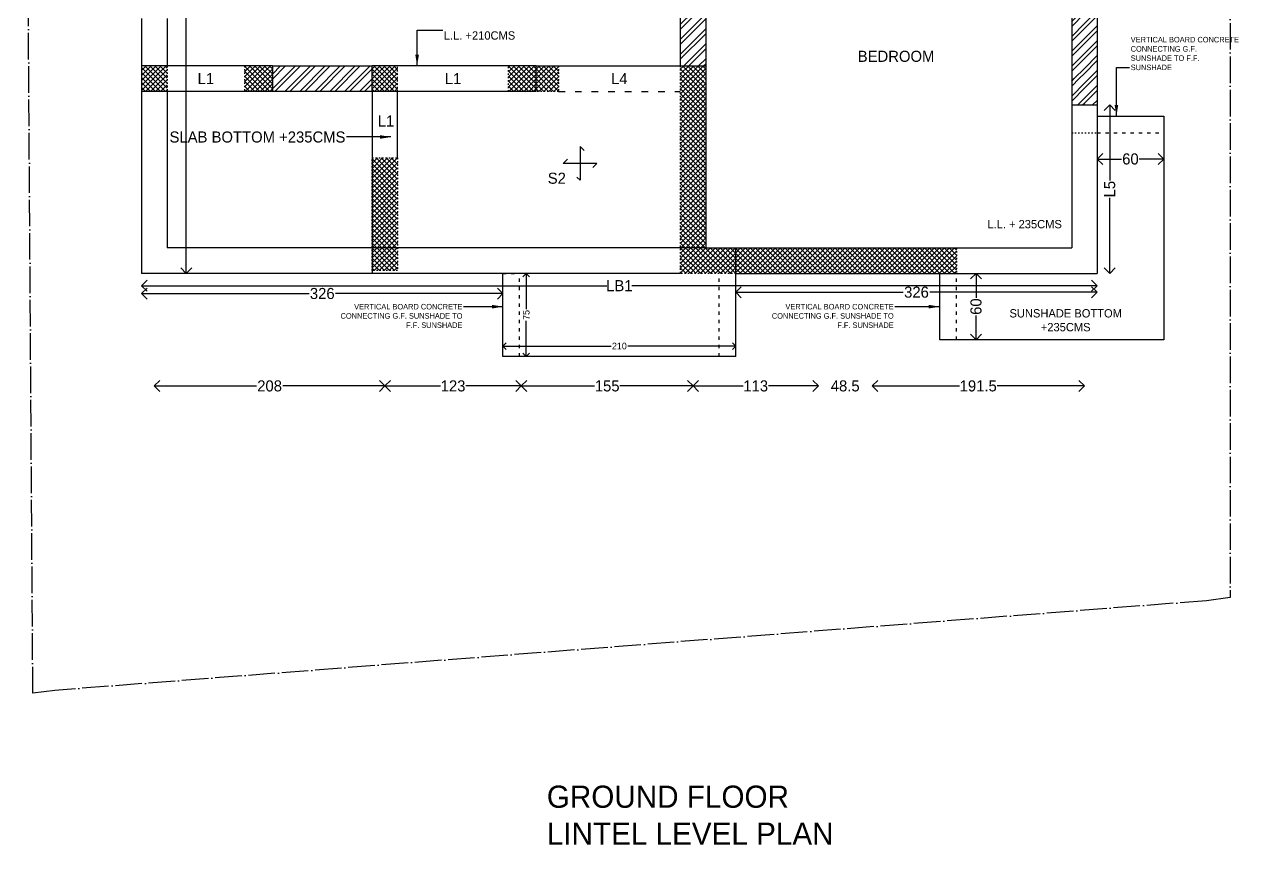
# Model space of a CAD drawing. Header units: metres. Extents: x -16 to 65907, y -5261 to 15511.
# Drawn here: x 19477 to 20572, y 1399 to 2139 of the extents above; entities that cross this region are included whole.
import ezdxf

# ---------------------------------------------------------------- set-up
doc = ezdxf.new("R2010")
doc.units = ezdxf.units.M
doc.header["$PDMODE"] = 67
doc.header["$PDSIZE"] = -5
doc.linetypes.add('ACAD_ISO03W100', pattern=[30, 12, -18])
doc.linetypes.add('ACAD_ISO04W100', pattern=[30, 24, -3, 0, -3])
doc.layers.get('0').update_dxf_attribs({"color": 6})
for name, color, linetype in [('BC-BOUNDARY', 3, 'ACAD_ISO04W100'), ('BC-DIMENSION', 8, 'Continuous'), ('BC-HATCH', 8, 'Continuous'), ('BC-LINTELS', 134, 'Continuous'), ('BC-SUNSHADE', 64, 'Continuous'), ('BC-TEXT', 7, 'Continuous'), ('BC-WALLS', 1, 'Continuous'), ('BC-WHITECOLOR', 7, 'Continuous')]:
    doc.layers.add(name, color=color, linetype=linetype)
doc.styles.add('BC-1IN10-3', font='FreeSans.ttf', dxfattribs={"height": 6})
doc.styles.add('BC-1IN50-1', font='FreeSans.ttf', dxfattribs={"height": 10})
doc.styles.get("Standard").update_dxf_attribs({"font": 'FreeSans.ttf'})
doc.dimstyles.new('BC-1IN10-3', dxfattribs={"dimtxt": 6, "dimasz": 6, "dimexe": 0.18, "dimexo": 0.0625, "dimgap": 1, "dimtad": 0, "dimtoh": 1, "dimzin": 12, "dimdsep": 46, "dimtxsty": 'BC-1IN10-3', "dimblk": 'OPEN90', "dimcen": 0.09, "dimse1": 1, "dimse2": 1, "dimclrd": 256, "dimclre": 256, "dimclrt": 7, "dimadec": 0, "dimazin": 0, "dimtfac": 1, "dimtdec": 1, "dimtofl": 0, "dimtmove": 1, "dimatfit": 3, "dimldrblk": 'OPEN90', "dimfxl": 1, "dimtolj": 1, "dimtzin": 0, "dimlwd": -3, "dimarcsym": 0})
doc.dimstyles.new('BC-1IN50-1', dxfattribs={"dimtxt": 10, "dimasz": 10, "dimexe": 0.18, "dimexo": 0.0625, "dimgap": 1, "dimtad": 0, "dimdec": 1, "dimzin": 12, "dimdsep": 46, "dimtxsty": 'BC-1IN50-1', "dimblk": 'OPEN90', "dimcen": 0.09, "dimse1": 1, "dimse2": 1, "dimclrd": 8, "dimclre": 256, "dimclrt": 7, "dimadec": 0, "dimazin": 0, "dimtfac": 1, "dimtdec": 0, "dimtofl": 0, "dimtmove": 1, "dimatfit": 3, "dimfxl": 1, "dimtolj": 1, "dimtzin": 0, "dimlwd": -3, "dimarcsym": 0})

# ---------------------------------------------------------------- blocks, each defined once
blk = doc.blocks.new('_OPEN90')
at = {"color": 0, "linetype": 'ByBlock'}
for p, q in [((0, 0), (-1, 0)), ((-0.5, 0.5), (0, 0)), ((0, 0), (-0.5, -0.5))]:
    blk.add_line(p, q, dxfattribs=at)
blk = doc.blocks.new('*D1467')
at = {"layer": 'BC-HATCH', "color": 8, "linetype": 'Continuous', "lineweight": -3}
for p, q in [((20454.4, 2017.9), (20466.4, 2017.9)), ((20494.4, 2017.9), (20482.4, 2017.9))]:
    blk.add_line(p, q, dxfattribs=at)
at = {"layer": 'Defpoints', "color": 0}
for p in [(20444.4, 2041.7), (20504.4, 2041.7), (20504.4, 2017.9)]:
    blk.add_point(p, dxfattribs=at)
at = {"layer": 'BC-HATCH', "color": 8, "lineweight": -3, "xscale": 10, "yscale": 10, "zscale": 10, "rotation": 180}
blk.add_blockref('_OPEN90', (20444.4, 2017.9), dxfattribs=at)
at = {"layer": 'BC-HATCH', "color": 8, "lineweight": -3, "xscale": 10, "yscale": 10, "zscale": 10}
blk.add_blockref('_OPEN90', (20504.4, 2017.9), dxfattribs=at)
at = {"layer": 'BC-HATCH', "color": 7, "insert": (20474.4, 2017.9), "char_height": 10, "attachment_point": 5, "style": 'BC-1IN50-1'}
blk.add_mtext('\\A1;60', dxfattribs=at)
blk = doc.blocks.new('*D1468')
at = {"layer": 'BC-HATCH', "color": 8, "linetype": 'Continuous', "lineweight": -3}
for p, q in [((20335.1, 1904.7), (20335.1, 1892.7)), ((20335.1, 1864.7), (20335.1, 1876.7))]:
    blk.add_line(p, q, dxfattribs=at)
at = {"layer": 'Defpoints', "color": 0}
for p in [(20317.4, 1914.7), (20335.1, 1914.7), (20317.4, 1854.7)]:
    blk.add_point(p, dxfattribs=at)
at = {"layer": 'BC-HATCH', "color": 8, "lineweight": -3, "xscale": 10, "yscale": 10, "zscale": 10}
for p, rotation in [((20335.1, 1914.7), 90), ((20335.1, 1854.7), 270)]:
    blk.add_blockref('_OPEN90', p, dxfattribs=dict(at, rotation=rotation))
at = {"layer": 'BC-HATCH', "color": 7, "insert": (20335.1, 1884.7), "char_height": 10, "attachment_point": 5, "rotation": 90, "style": 'BC-1IN50-1'}
blk.add_mtext('\\A1;60', dxfattribs=at)
blk = doc.blocks.new('*D1503')
at = {"layer": 'BC-DIMENSION', "color": 8, "linetype": 'Continuous', "lineweight": -3}
for p, q in [((20251.4, 1813.1), (20320.2, 1813.1)), ((20422.9, 1813.1), (20354.1, 1813.1))]:
    blk.add_line(p, q, dxfattribs=at)
at = {"layer": 'Defpoints', "color": 0}
for p in [(20432.9, 1813.1), (20241.4, 1791.4), (20432.9, 1791.4)]:
    blk.add_point(p, dxfattribs=at)
at = {"layer": 'BC-DIMENSION', "color": 8, "lineweight": -3, "xscale": 10, "yscale": 10, "zscale": 10, "rotation": 180}
blk.add_blockref('_OPEN90', (20241.4, 1813.1), dxfattribs=at)
at = {"layer": 'BC-DIMENSION', "color": 8, "lineweight": -3, "xscale": 10, "yscale": 10, "zscale": 10}
blk.add_blockref('_OPEN90', (20432.9, 1813.1), dxfattribs=at)
at = {"layer": 'BC-DIMENSION', "color": 7, "insert": (20337.1, 1813.1), "char_height": 10, "attachment_point": 5, "style": 'BC-1IN50-1'}
blk.add_mtext('\\A1;191.5', dxfattribs=at)
blk = doc.blocks.new('*D1504')
at = {"layer": 'BC-DIMENSION', "color": 8, "linetype": 'Continuous', "lineweight": -3}
for p, q in [((20182.9, 1813.1), (20172.9, 1813.1)), ((20251.4, 1813.1), (20261.4, 1813.1))]:
    blk.add_line(p, q, dxfattribs=at)
at = {"layer": 'Defpoints', "color": 0}
for p in [(20241.4, 1813.1), (20192.9, 1791.4), (20241.4, 1791.4)]:
    blk.add_point(p, dxfattribs=at)
at = {"layer": 'BC-DIMENSION', "color": 8, "lineweight": -3, "xscale": 10, "yscale": 10, "zscale": 10}
blk.add_blockref('_OPEN90', (20192.9, 1813.1), dxfattribs=at)
at = {"layer": 'BC-DIMENSION', "color": 8, "lineweight": -3, "xscale": 10, "yscale": 10, "zscale": 10, "rotation": 180}
blk.add_blockref('_OPEN90', (20241.4, 1813.1), dxfattribs=at)
at = {"layer": 'BC-DIMENSION', "color": 7, "insert": (20217.1, 1813.1), "char_height": 10, "attachment_point": 5, "style": 'BC-1IN50-1'}
blk.add_mtext('\\A1;48.5', dxfattribs=at)
blk = doc.blocks.new('*D1505')
at = {"layer": 'BC-DIMENSION', "color": 8, "linetype": 'Continuous', "lineweight": -3}
for p, q in [((20089.9, 1813.1), (20125, 1813.1)), ((20182.9, 1813.1), (20147.8, 1813.1))]:
    blk.add_line(p, q, dxfattribs=at)
at = {"layer": 'Defpoints', "color": 0}
for p in [(20192.9, 1813.1), (20079.9, 1791.4), (20192.9, 1791.4)]:
    blk.add_point(p, dxfattribs=at)
at = {"layer": 'BC-DIMENSION', "color": 8, "lineweight": -3, "xscale": 10, "yscale": 10, "zscale": 10, "rotation": 180}
blk.add_blockref('_OPEN90', (20079.9, 1813.1), dxfattribs=at)
at = {"layer": 'BC-DIMENSION', "color": 8, "lineweight": -3, "xscale": 10, "yscale": 10, "zscale": 10}
blk.add_blockref('_OPEN90', (20192.9, 1813.1), dxfattribs=at)
at = {"layer": 'BC-DIMENSION', "color": 7, "insert": (20136.4, 1813.1), "char_height": 10, "attachment_point": 5, "style": 'BC-1IN50-1'}
blk.add_mtext('\\A1;113', dxfattribs=at)
blk = doc.blocks.new('*D1506')
at = {"layer": 'BC-DIMENSION', "color": 8, "linetype": 'Continuous', "lineweight": -3}
for p, q in [((19934.9, 1813.1), (19990.9, 1813.1)), ((20069.9, 1813.1), (20013.8, 1813.1))]:
    blk.add_line(p, q, dxfattribs=at)
at = {"layer": 'Defpoints', "color": 0}
for p in [(20079.9, 1813.1), (19924.9, 1791.4), (20079.9, 1791.4)]:
    blk.add_point(p, dxfattribs=at)
at = {"layer": 'BC-DIMENSION', "color": 8, "lineweight": -3, "xscale": 10, "yscale": 10, "zscale": 10, "rotation": 180}
blk.add_blockref('_OPEN90', (19924.9, 1813.1), dxfattribs=at)
at = {"layer": 'BC-DIMENSION', "color": 8, "lineweight": -3, "xscale": 10, "yscale": 10, "zscale": 10}
blk.add_blockref('_OPEN90', (20079.9, 1813.1), dxfattribs=at)
at = {"layer": 'BC-DIMENSION', "color": 7, "insert": (20002.4, 1813.1), "char_height": 10, "attachment_point": 5, "style": 'BC-1IN50-1'}
blk.add_mtext('\\A1;155', dxfattribs=at)
blk = doc.blocks.new('*D1507')
at = {"layer": 'BC-DIMENSION', "color": 8, "linetype": 'Continuous', "lineweight": -3}
for p, q in [((19811.9, 1813.1), (19852, 1813.1)), ((19914.9, 1813.1), (19874.8, 1813.1))]:
    blk.add_line(p, q, dxfattribs=at)
at = {"layer": 'Defpoints', "color": 0}
for p in [(19924.9, 1813.1), (19801.9, 1791.4), (19924.9, 1791.4)]:
    blk.add_point(p, dxfattribs=at)
at = {"layer": 'BC-DIMENSION', "color": 8, "lineweight": -3, "xscale": 10, "yscale": 10, "zscale": 10, "rotation": 180}
blk.add_blockref('_OPEN90', (19801.9, 1813.1), dxfattribs=at)
at = {"layer": 'BC-DIMENSION', "color": 8, "lineweight": -3, "xscale": 10, "yscale": 10, "zscale": 10}
blk.add_blockref('_OPEN90', (19924.9, 1813.1), dxfattribs=at)
at = {"layer": 'BC-DIMENSION', "color": 7, "insert": (19863.4, 1813.1), "char_height": 10, "attachment_point": 5, "style": 'BC-1IN50-1'}
blk.add_mtext('\\A1;123', dxfattribs=at)
blk = doc.blocks.new('*D1508')
at = {"layer": 'BC-DIMENSION', "color": 8, "linetype": 'Continuous', "lineweight": -3}
for p, q in [((19603.9, 1813.1), (19686, 1813.1)), ((19791.9, 1813.1), (19709.8, 1813.1))]:
    blk.add_line(p, q, dxfattribs=at)
at = {"layer": 'Defpoints', "color": 0}
for p in [(19801.9, 1813.1), (19593.9, 1791.4), (19801.9, 1791.4)]:
    blk.add_point(p, dxfattribs=at)
at = {"layer": 'BC-DIMENSION', "color": 8, "lineweight": -3, "xscale": 10, "yscale": 10, "zscale": 10, "rotation": 180}
blk.add_blockref('_OPEN90', (19593.9, 1813.1), dxfattribs=at)
at = {"layer": 'BC-DIMENSION', "color": 8, "lineweight": -3, "xscale": 10, "yscale": 10, "zscale": 10}
blk.add_blockref('_OPEN90', (19801.9, 1813.1), dxfattribs=at)
at = {"layer": 'BC-DIMENSION', "color": 7, "insert": (19697.9, 1813.1), "char_height": 10, "attachment_point": 5, "style": 'BC-1IN50-1'}
blk.add_mtext('\\A1;208', dxfattribs=at)
blk = doc.blocks.new('*D1522')
at = {"layer": 'BC-DIMENSION', "color": 8, "linetype": 'Continuous', "lineweight": -3}
for p, q in [((19622.7, 2407.7), (19622.7, 2178.6)), ((19622.7, 1924.7), (19622.7, 2153.7))]:
    blk.add_line(p, q, dxfattribs=at)
at = {"layer": 'Defpoints', "color": 0}
for p in [(19582.4, 2417.7), (19622.7, 2417.7), (19582.4, 1914.7)]:
    blk.add_point(p, dxfattribs=at)
at = {"layer": 'BC-DIMENSION', "color": 8, "lineweight": -3, "xscale": 10, "yscale": 10, "zscale": 10}
for p, rotation in [((19622.7, 2417.7), 90), ((19622.7, 1914.7), 270)]:
    blk.add_blockref('_OPEN90', p, dxfattribs=dict(at, rotation=rotation))
at = {"layer": 'BC-DIMENSION', "color": 7, "insert": (19622.7, 2166.2), "char_height": 10, "attachment_point": 5, "rotation": 90, "style": 'BC-1IN50-1'}
blk.add_mtext('\\A1;{LB4}', dxfattribs=at)
blk = doc.blocks.new('*D1523')
at = {"layer": 'BC-DIMENSION', "color": 8, "linetype": 'Continuous', "lineweight": -3}
for p, q in [((19592.4, 1903.6), (20002.1, 1903.6)), ((20434.4, 1903.6), (20024.6, 1903.6))]:
    blk.add_line(p, q, dxfattribs=at)
at = {"layer": 'Defpoints', "color": 0}
for p in [(19582.4, 1914.7), (20444.4, 1914.7), (20444.4, 1903.6)]:
    blk.add_point(p, dxfattribs=at)
at = {"layer": 'BC-DIMENSION', "color": 8, "lineweight": -3, "xscale": 10, "yscale": 10, "zscale": 10, "rotation": 180}
blk.add_blockref('_OPEN90', (19582.4, 1903.6), dxfattribs=at)
at = {"layer": 'BC-DIMENSION', "color": 8, "lineweight": -3, "xscale": 10, "yscale": 10, "zscale": 10}
blk.add_blockref('_OPEN90', (20444.4, 1903.6), dxfattribs=at)
at = {"layer": 'BC-DIMENSION', "color": 7, "insert": (20013.4, 1903.6), "char_height": 10, "attachment_point": 5, "style": 'BC-1IN50-1'}
blk.add_mtext('\\A1;{LB1}', dxfattribs=at)
blk = doc.blocks.new('*D1526')
at = {"layer": 'BC-DIMENSION', "color": 8, "linetype": 'Continuous', "lineweight": -3}
for p, q in [((20455.7, 2056.7), (20455.7, 1998.5)), ((20455.7, 1924.7), (20455.7, 1982.8))]:
    blk.add_line(p, q, dxfattribs=at)
at = {"layer": 'Defpoints', "color": 0}
for p in [(20444.4, 2066.7), (20455.7, 2066.7), (20444.4, 1914.7)]:
    blk.add_point(p, dxfattribs=at)
at = {"layer": 'BC-DIMENSION', "color": 8, "lineweight": -3, "xscale": 10, "yscale": 10, "zscale": 10}
for p, rotation in [((20455.7, 2066.7), 90), ((20455.7, 1914.7), 270)]:
    blk.add_blockref('_OPEN90', p, dxfattribs=dict(at, rotation=rotation))
at = {"layer": 'BC-DIMENSION', "color": 7, "insert": (20455.7, 1990.7), "char_height": 10, "attachment_point": 5, "rotation": 90, "style": 'BC-1IN50-1'}
blk.add_mtext('\\A1;{L5}', dxfattribs=at)
blk = doc.blocks.new('*D1533')
at = {"layer": 'BC-HATCH', "color": 8, "linetype": 'Continuous', "lineweight": -3}
for p, q in [((19592.4, 1896.5), (19733.5, 1896.5)), ((19898.4, 1896.5), (19757.3, 1896.5))]:
    blk.add_line(p, q, dxfattribs=at)
at = {"layer": 'Defpoints', "color": 0}
for p in [(19582.4, 1914.7), (19908.4, 1914.7), (19582.4, 1896.5)]:
    blk.add_point(p, dxfattribs=at)
at = {"layer": 'BC-HATCH', "color": 8, "lineweight": -3, "xscale": 10, "yscale": 10, "zscale": 10, "rotation": 180}
blk.add_blockref('_OPEN90', (19582.4, 1896.5), dxfattribs=at)
at = {"layer": 'BC-HATCH', "color": 8, "lineweight": -3, "xscale": 10, "yscale": 10, "zscale": 10}
blk.add_blockref('_OPEN90', (19908.4, 1896.5), dxfattribs=at)
at = {"layer": 'BC-HATCH', "color": 7, "insert": (19745.4, 1896.5), "char_height": 10, "attachment_point": 5, "style": 'BC-1IN50-1'}
blk.add_mtext('\\A1;326', dxfattribs=at)
blk = doc.blocks.new('*D1534')
at = {"layer": 'BC-WHITECOLOR', "linetype": 'Continuous', "lineweight": -3}
for p, q in [((19929.4, 1908.7), (19929.4, 1882.4)), ((19929.4, 1845.7), (19929.4, 1871.9))]:
    blk.add_line(p, q, dxfattribs=at)
at = {"layer": 'Defpoints', "color": 0}
for p in [(19908.4, 1914.7), (19908.4, 1839.7), (19929.4, 1839.7)]:
    blk.add_point(p, dxfattribs=at)
at = {"layer": 'BC-WHITECOLOR', "lineweight": -3, "xscale": 6, "yscale": 6, "zscale": 6}
for p, rotation in [((19929.4, 1914.7), 90), ((19929.4, 1839.7), 270)]:
    blk.add_blockref('_OPEN90', p, dxfattribs=dict(at, rotation=rotation))
at = {"layer": 'BC-WHITECOLOR', "color": 7, "insert": (19929.4, 1877.2), "char_height": 6, "attachment_point": 5, "rotation": 90, "style": 'BC-1IN10-3'}
blk.add_mtext('\\A1;75', dxfattribs=at)
blk = doc.blocks.new('*D1535')
at = {"layer": 'BC-WHITECOLOR', "linetype": 'Continuous', "lineweight": -3}
for p, q in [((19914.4, 1849.1), (20005.9, 1849.1)), ((20112.4, 1849.1), (20020.9, 1849.1))]:
    blk.add_line(p, q, dxfattribs=at)
at = {"layer": 'Defpoints', "color": 0}
for p in [(19908.4, 1849.1), (19908.4, 1839.7), (20118.4, 1839.7)]:
    blk.add_point(p, dxfattribs=at)
at = {"layer": 'BC-WHITECOLOR', "lineweight": -3, "xscale": 6, "yscale": 6, "zscale": 6, "rotation": 180}
blk.add_blockref('_OPEN90', (19908.4, 1849.1), dxfattribs=at)
at = {"layer": 'BC-WHITECOLOR', "lineweight": -3, "xscale": 6, "yscale": 6, "zscale": 6}
blk.add_blockref('_OPEN90', (20118.4, 1849.1), dxfattribs=at)
at = {"layer": 'BC-WHITECOLOR', "color": 7, "insert": (20013.4, 1849.1), "char_height": 6, "attachment_point": 5, "style": 'BC-1IN10-3'}
blk.add_mtext('\\A1;210', dxfattribs=at)
blk = doc.blocks.new('*D1536')
at = {"layer": 'BC-HATCH', "color": 8, "linetype": 'Continuous', "lineweight": -3}
for p, q in [((20128.4, 1897.7), (20269.5, 1897.7)), ((20434.4, 1897.7), (20293.3, 1897.7))]:
    blk.add_line(p, q, dxfattribs=at)
at = {"layer": 'Defpoints', "color": 0}
for p in [(20118.4, 1914.7), (20444.4, 1914.7), (20444.4, 1897.7)]:
    blk.add_point(p, dxfattribs=at)
at = {"layer": 'BC-HATCH', "color": 8, "lineweight": -3, "xscale": 10, "yscale": 10, "zscale": 10, "rotation": 180}
blk.add_blockref('_OPEN90', (20118.4, 1897.7), dxfattribs=at)
at = {"layer": 'BC-HATCH', "color": 8, "lineweight": -3, "xscale": 10, "yscale": 10, "zscale": 10}
blk.add_blockref('_OPEN90', (20444.4, 1897.7), dxfattribs=at)
at = {"layer": 'BC-HATCH', "color": 7, "insert": (20281.4, 1897.7), "char_height": 10, "attachment_point": 5, "style": 'BC-1IN50-1'}
blk.add_mtext('\\A1;326', dxfattribs=at)

msp = doc.modelspace()

# ---------------------------------------------------------------- hatches: boundary and pattern name
at = {"layer": 'BC-HATCH', "linetype": 'Continuous'}
h = msp.add_hatch(dxfattribs=at)
h.set_pattern_fill('ANSI32', color=256, style=0)
h.paths.add_polyline_path([(20091.377, 2101.959), (20091.377, 2252.959), (20068.377, 2252.959), (20068.377, 2101.959)])
h = msp.add_hatch(dxfattribs=at)
h.set_pattern_fill('ANSI32', color=256, style=0)
h.paths.add_polyline_path([(20432.877, 2090.459), (20432.877, 2252.959), (20421.377, 2252.959), (20421.377, 2090.459)])
h = msp.add_hatch(dxfattribs=at)
h.set_pattern_fill('ANSI32', color=256, style=0)
h.paths.add_polyline_path([(20444.377, 2090.459), (20444.377, 2252.959), (20432.877, 2252.959), (20432.877, 2090.459)])
h = msp.add_hatch(dxfattribs=at)
h.set_pattern_fill('ANSI37', color=256, style=0)
h.paths.add_polyline_path([(19605.377, 2078.959), (19605.377, 2101.959), (19582.377, 2101.959), (19582.377, 2078.959)])
h = msp.add_hatch(dxfattribs=at)
h.set_pattern_fill('ANSI37', color=256, style=0)
h.paths.add_polyline_path([(19700.377, 2078.959), (19700.377, 2101.959), (19675.377, 2101.959), (19675.377, 2078.959)])
h = msp.add_hatch(dxfattribs=at)
h.set_pattern_fill('ANSI32', color=256, style=0)
h.paths.add_polyline_path([(19790.377, 2078.959), (19790.377, 2101.959), (19700.377, 2101.959), (19700.377, 2078.959)])
h = msp.add_hatch(dxfattribs=at)
h.set_pattern_fill('ANSI37', color=256, style=0)
h.paths.add_polyline_path([(19813.377, 2078.959), (19813.377, 2101.959), (19790.377, 2101.959), (19790.377, 2078.959)])
h = msp.add_hatch(dxfattribs=at)
h.set_pattern_fill('ANSI37', color=256, style=0)
h.paths.add_polyline_path([(19938.377, 2078.959), (19938.377, 2101.959), (19913.377, 2101.959), (19913.377, 2078.959)])
h = msp.add_hatch(dxfattribs=at)
h.set_pattern_fill('ANSI37', color=256, style=0)
h.paths.add_polyline_path([(19958.377, 2078.959), (19958.377, 2101.959), (19938.377, 2101.959), (19938.377, 2078.959)])
h = msp.add_hatch(dxfattribs=at)
h.set_pattern_fill('ANSI37', color=256, style=0)
h.paths.add_polyline_path([(20079.877, 2090.459), (20079.877, 2101.959), (20068.377, 2101.959), (20068.377, 2090.459)])
h = msp.add_hatch(dxfattribs=at)
h.set_pattern_fill('ANSI37', color=256, style=0)
h.paths.add_polyline_path([(20091.377, 2090.459), (20091.377, 2101.959), (20079.877, 2101.959), (20079.877, 2090.459)])
h = msp.add_hatch(dxfattribs=at)
h.set_pattern_fill('ANSI37', color=256, style=0)
h.paths.add_polyline_path([(20079.877, 2056.108), (20079.877, 2090.459), (20068.377, 2090.459), (20068.377, 2056.065, 0.3162576)])
h = msp.add_hatch(dxfattribs=at)
h.set_pattern_fill('ANSI37', color=256, style=0)
h.paths.add_polyline_path([(20091.377, 2071.366), (20091.377, 2087.572, 0.07155469), (20088.856, 2088.895, 0.07030219), (20091.377, 2090.109), (20091.377, 2090.459), (20079.877, 2090.459), (20079.877, 2056.108, 0.41265894), (20082.288, 2070.005, 0.2433856)])
h = msp.add_hatch(dxfattribs=at)
h.set_pattern_fill('ANSI32', color=256, style=0)
h.paths.add_polyline_path([(20432.877, 2066.659), (20432.877, 2090.459), (20421.377, 2090.459), (20421.377, 2066.659)])
h = msp.add_hatch(dxfattribs=at)
h.set_pattern_fill('ANSI32', color=256, style=0)
h.paths.add_polyline_path([(20444.377, 2066.659), (20444.377, 2090.459), (20432.877, 2090.459), (20432.877, 2066.659)])
h = msp.add_hatch(dxfattribs=at)
h.set_pattern_fill('ANSI37', color=256, style=0)
h.paths.add_polyline_path([(20091.377, 1937.659), (20091.377, 2071.366, -0.2433856), (20082.288, 2070.005, -0.41265894), (20079.877, 2056.108), (20079.877, 1926.159), (20118.377, 1926.159), (20118.377, 1937.659)])
h = msp.add_hatch(dxfattribs=at)
h.set_pattern_fill('ANSI37', color=256, style=0)
h.paths.add_polyline_path([(20079.877, 1926.159), (20079.877, 2056.108, -0.3162576), (20068.377, 2056.065), (20068.377, 1926.159)])
h = msp.add_hatch(dxfattribs=at)
h.set_pattern_fill('ANSI37', color=256, style=0)
h.paths.add_polyline_path([(19813.377, 2018.959), (19813.377, 1917.159), (19790.377, 1917.159), (19790.377, 2018.959)])
h = msp.add_hatch(dxfattribs=at)
h.set_pattern_fill('ANSI37', color=256, style=0)
h.paths.add_polyline_path([(20197.377, 1914.659), (20197.377, 1937.659), (20118.377, 1937.659), (20118.377, 1914.659)])
h = msp.add_hatch(dxfattribs=at)
h.set_pattern_fill('ANSI37', color=256, style=0)
h.paths.add_polyline_path([(20317.377, 1914.659), (20317.377, 1937.659), (20197.377, 1937.659), (20197.377, 1914.659)])
h = msp.add_hatch(dxfattribs=at)
h.set_pattern_fill('ANSI37', color=256, style=0)
h.paths.add_polyline_path([(20079.877, 1914.659), (20079.877, 1926.159), (20068.377, 1926.159), (20068.377, 1914.659)])
h = msp.add_hatch(dxfattribs=at)
h.set_pattern_fill('ANSI37', color=256, style=0)
h.paths.add_polyline_path([(20118.377, 1914.659), (20118.377, 1926.159), (20079.877, 1926.159), (20079.877, 1914.659)])

# ---------------------------------------------------------------- linework, layer by layer
at = {"layer": 'BC-BOUNDARY'}
for p, q in [((20564.419, 2923.195), (20564.419, 1622.344)), ((19484.353, 1535.8), (19476.626, 2701.29)), ((20564.419, 1622.344), (20543.018, 1619.304)), ((20543.018, 1619.304), (19504.188, 1538.364)), ((19504.188, 1538.364), (19484.353, 1535.8))]:
    msp.add_line(p, q, dxfattribs=at)
at = {"layer": 'BC-LINTELS', "linetype": 'Continuous'}
for p, q in [((19700.377, 2101.959), (19582.377, 2101.959)), ((19582.377, 2101.959), (19582.377, 2078.959)), ((19700.377, 2101.959), (19700.377, 2078.959)), ((19790.377, 2078.959), (19790.377, 2101.959)), ((19938.377, 2101.959), (19790.377, 2101.959)), ((19938.377, 2078.959), (19938.377, 2101.959)), ((19700.377, 2078.959), (19582.377, 2078.959)), ((19582.377, 2078.959), (19582.377, 1914.659)), ((19605.377, 2078.959), (19605.377, 1937.659)), ((19938.377, 2078.959), (19790.377, 2078.959)), ((19813.377, 2018.959), (19813.377, 2078.959)), ((20421.377, 2066.659), (20421.377, 1937.659)), ((20421.377, 2066.659), (20444.377, 2066.659)), ((20444.377, 2066.659), (20444.377, 1914.659)), ((20091.377, 1937.659), (19605.377, 1937.659)), ((20118.377, 1937.659), (20197.377, 1937.659)), ((20197.377, 1937.659), (20421.377, 1937.659)), ((20068.377, 1914.659), (19582.377, 1914.659)), ((20118.377, 1914.659), (20197.377, 1914.659)), ((20197.377, 1914.659), (20444.377, 1914.659))]:
    msp.add_line(p, q, dxfattribs=at)
at = {"layer": 'BC-LINTELS', "linetype": 'ACAD_ISO03W100', "ltscale": 0.5}
msp.add_line((19958.377, 2078.959), (20068.377, 2078.959), dxfattribs=at)
at = {"layer": 'BC-SUNSHADE', "linetype": 'Continuous'}
for p, q in [((19938.377, 2101.959), (20091.377, 2101.959)), ((20091.377, 2101.959), (20091.377, 1937.659)), ((19790.377, 2078.959), (19790.377, 1914.659)), ((20444.377, 2056.659), (20504.377, 2056.659)), ((20504.377, 2056.659), (20504.377, 1854.659)), ((20091.377, 1937.659), (20118.377, 1937.659)), ((20118.377, 1839.659), (20118.377, 1937.659)), ((19908.377, 1914.659), (19790.377, 1914.659)), ((19908.377, 1839.659), (19908.377, 1914.659)), ((20302.377, 1854.659), (20302.377, 1914.659)), ((20504.377, 1854.659), (20302.377, 1854.659)), ((20118.377, 1839.659), (19908.377, 1839.659))]:
    msp.add_line(p, q, dxfattribs=at)
at = {"layer": 'BC-SUNSHADE', "linetype": 'ACAD_ISO03W100', "ltscale": 0.25}
for p, q in [((20444.377, 2041.659), (20504.377, 2041.659)), ((19908.377, 1914.659), (19923.377, 1914.659)), ((19923.377, 1839.659), (19923.377, 1914.659)), ((20103.377, 1839.659), (20103.377, 1914.659)), ((20317.377, 1854.659), (20317.377, 1914.659))]:
    msp.add_line(p, q, dxfattribs=at)
at = {"layer": 'BC-WALLS'}
for p, q in [((20068.377, 2252.959), (20068.377, 2101.959)), ((20091.377, 2252.959), (20091.377, 2101.959)), ((20421.377, 2252.959), (20421.377, 2066.659)), ((20444.377, 2252.959), (20444.377, 2066.659)), ((19582.377, 2144.659), (19582.377, 2101.959)), ((19605.377, 2144.659), (19605.377, 2101.959)), ((19605.377, 2101.959), (19605.377, 2101.959)), ((19700.377, 2101.959), (19790.377, 2101.959)), ((19790.377, 2078.959), (19700.377, 2078.959))]:
    msp.add_line(p, q, dxfattribs=at)
at = {"layer": 'BC-WHITECOLOR', "linetype": 'ACAD_ISO03W100', "ltscale": 0.1}
for p, q in [((19605.377, 2101.959), (19605.377, 2078.959)), ((19675.377, 2101.959), (19675.377, 2078.959)), ((19675.377, 2101.959), (19675.377, 2078.959)), ((19813.377, 2078.959), (19813.377, 2101.959)), ((19913.377, 2078.959), (19913.377, 2101.959)), ((19958.377, 2101.959), (19958.377, 2078.959)), ((19958.377, 2101.959), (19958.377, 2078.959)), ((20068.377, 2101.959), (20068.377, 1914.659)), ((19958.377, 2078.959), (19938.377, 2078.959)), ((20421.377, 2041.659), (20444.377, 2041.659)), ((20317.377, 1937.659), (20317.377, 1914.659)), ((20118.377, 1914.659), (20068.377, 1914.659))]:
    msp.add_line(p, q, dxfattribs=at)
at = {"layer": 'BC-WHITECOLOR', "linetype": 'Continuous'}
for p, q in [((19977.941, 2029.126), (19977.941, 1998.793)), ((19977.941, 2029.126), (19981.521, 2025.547)), ((19962.774, 2013.96), (19966.514, 2017.699)), ((19993.107, 2013.96), (19962.774, 2013.96)), ((19993.107, 2013.96), (19989.368, 2010.22)), ((19977.941, 1998.793), (19975.062, 2001.672))]:
    msp.add_line(p, q, dxfattribs=at)
at = {"layer": 'BC-WHITECOLOR', "linetype": 'ACAD_ISO03W100', "ltscale": 0.1}
msp.add_lwpolyline([(19813.377, 2018.959), (19813.377, 1917.159), (19790.377, 1917.159), (19790.377, 2018.959)], close=True, dxfattribs=at)

# ---------------------------------------------------------------- texts
at = {"layer": 'BC-HATCH', "color": 7, "linetype": 'Continuous', "char_height": 5, "style": 'BC-1IN50-1'}
for insert, width, attachment_point in [((20474.629, 2098.041), 98.0925, 7), ((19871.867, 1887.159), 122.39659, 3), ((20260.867, 1887.159), 122.39659, 3)]:
    msp.add_mtext('{VERTICAL BOARD CONCRETE CONNECTING G.F. SUNSHADE TO F.F. SUNSHADE}', dxfattribs=dict(at, insert=insert, width=width, attachment_point=attachment_point))
at = {"layer": 'BC-SUNSHADE', "color": 7, "linetype": 'Continuous', "char_height": 10, "width": 172.6572, "style": 'BC-1IN50-1'}
for s, insert, attachment_point in [('{\\pxqc;L1}', (19640.377, 2090.459), 5), ('{\\pxqc;L1}', (19863.377, 2090.459), 5), ('{\\pxqc;L4}', (20013.377, 2090.459), 5), ('{\\pxqc;L1}', (19802.918, 2052.231), 5), ('{SLAB BOTTOM +235CMS}', (19766.305, 2042.772), 3), ('{\\pxqc;S2}', (19956.986, 2000.509), 5)]:
    msp.add_mtext(s, dxfattribs=dict(at, insert=insert, attachment_point=attachment_point))
at = {"layer": 'BC-TEXT', "style": 'BC-1IN50-1'}
for s, insert, char_height, width, attachment_point in [('{L.L. +210CMS}', (19855.084, 2129.311), 7.5, 194.43643, 4), ('{\\fUbuntu|b0|i0|c0|p34;{\\C7;BEDROOM}}', (20262.982, 2110.519), 10, 156.4473, 5), ('{\\pxql;\\fUbuntu|b0|i0|c0|p34;{\\C7;L.L. + 235CMS}}', (20345.339, 1959.073), 7.5, 105.17023, 4), ('{\\pxqc;\\fUbuntu|b0|i0|c0|p34;{\\C7;SUNSHADE BOTTOM +235CMS}}', (20416.002, 1872.366), 7.5, 105.17023, 5)]:
    msp.add_mtext(s, dxfattribs=dict(at, insert=insert, char_height=char_height, width=width, attachment_point=attachment_point))
at = {"layer": 'BC-TEXT', "insert": (19947.956, 1452.475), "char_height": 20, "width": 260.91664, "attachment_point": 1}
msp.add_mtext('{\\FARSimp.shx|c0;{\\C7;GROUND FLOOR LINTEL LEVEL PLAN}}', dxfattribs=at)

# ---------------------------------------------------------------- dimensions: what is measured, and where the dimension line sits
at = {"layer": 'BC-DIMENSION', "linetype": 'Continuous'}
for base, p1, p2, text, picture, middle in [((19622.683, 2417.659), (19582.377, 1914.659), (19582.377, 2417.659), '{LB4}', '*D1522', (19622.683, 2166.159)), ((20455.72, 2066.659), (20444.377, 1914.659), (20444.377, 2066.659), '{L5}', '*D1526', (20455.72, 1990.659))]:
    dim = msp.add_linear_dim(base=base, p1=p1, p2=p2, angle=90, text=text, dimstyle='BC-1IN50-1', override={"dimtolj": 1}, dxfattribs=at)
    dim.commit()
    dim.dimension.update_dxf_attribs({"geometry": picture, "text_midpoint": middle})
dim = msp.add_linear_dim(base=(20444.377, 1903.577), p1=(19582.377, 1914.659), p2=(20444.377, 1914.659), text='{LB1}', dimstyle='BC-1IN50-1', override={"dimtolj": 1}, dxfattribs=at)
dim.commit()
dim.dimension.update_dxf_attribs({"geometry": '*D1523', "text_midpoint": (20013.377, 1903.577)})
dim = msp.add_linear_dim(base=(19801.877, 1813.098), p1=(19593.877, 1791.398), p2=(19801.877, 1791.398), dimstyle='BC-1IN50-1', override={"dimlfac": 1}, dxfattribs=at)
dim.commit()
dim.dimension.update_dxf_attribs({"geometry": '*D1508', "text_midpoint": (19697.877, 1813.098)})
for base, p1, p2, picture, middle in [((19924.877, 1813.098), (19801.877, 1791.398), (19924.877, 1791.398), '*D1507', (19863.377, 1813.098)), ((20079.877, 1813.098), (19924.877, 1791.398), (20079.877, 1791.398), '*D1506', (20002.377, 1813.098)), ((20192.877, 1813.098), (20079.877, 1791.398), (20192.877, 1791.398), '*D1505', (20136.377, 1813.098)), ((20241.377, 1813.098), (20192.877, 1791.398), (20241.377, 1791.398), '*D1504', (20217.127, 1813.098)), ((20432.877, 1813.098), (20241.377, 1791.398), (20432.877, 1791.398), '*D1503', (20337.127, 1813.098))]:
    dim = msp.add_linear_dim(base=base, p1=p1, p2=p2, dimstyle='BC-1IN50-1', dxfattribs=at)
    dim.commit()
    dim.dimension.update_dxf_attribs({"geometry": picture, "text_midpoint": middle})
at = {"layer": 'BC-HATCH', "linetype": 'Continuous'}
dim = msp.add_linear_dim(base=(20504.377, 2017.932), p1=(20444.377, 2041.659), p2=(20504.377, 2041.659), dimstyle='BC-1IN50-1', override={"dimlfac": 1}, dxfattribs=at)
dim.commit()
dim.dimension.update_dxf_attribs({"geometry": '*D1467', "text_midpoint": (20474.377, 2017.932)})
for base, p1, p2, picture, middle in [((19582.377, 1896.53), (19908.377, 1914.659), (19582.377, 1914.659), '*D1533', (19745.377, 1896.53)), ((20444.377, 1897.745), (20118.377, 1914.659), (20444.377, 1914.659), '*D1536', (20281.377, 1897.745))]:
    dim = msp.add_linear_dim(base=base, p1=p1, p2=p2, dimstyle='BC-1IN50-1', dxfattribs=at)
    dim.commit()
    dim.dimension.update_dxf_attribs({"geometry": picture, "text_midpoint": middle})
dim = msp.add_linear_dim(base=(20335.054, 1914.659), p1=(20317.377, 1854.659), p2=(20317.377, 1914.659), angle=90, dimstyle='BC-1IN50-1', override={"dimlfac": 1}, dxfattribs=at)
dim.commit()
dim.dimension.update_dxf_attribs({"geometry": '*D1468', "text_midpoint": (20335.054, 1884.659)})
at = {"layer": 'BC-WHITECOLOR', "linetype": 'Continuous'}
dim = msp.add_linear_dim(base=(19929.374, 1839.659), p1=(19908.377, 1914.659), p2=(19908.377, 1839.659), angle=90, dimstyle='BC-1IN10-3', override={"dimlfac": 1}, dxfattribs=at)
dim.commit()
dim.dimension.update_dxf_attribs({"geometry": '*D1534', "text_midpoint": (19929.374, 1877.159)})
dim = msp.add_linear_dim(base=(19908.377, 1849.134), p1=(20118.377, 1839.659), p2=(19908.377, 1839.659), dimstyle='BC-1IN10-3', override={"dimlfac": 1}, dxfattribs=at)
dim.commit()
dim.dimension.update_dxf_attribs({"geometry": '*D1535', "text_midpoint": (20013.377, 1849.134)})

# ---------------------------------------------------------------- leaders
at = {"layer": 'BC-HATCH', "linetype": 'Continuous', "annotation_type": 0, "has_hookline": 1}
for points, hookline_direction, text_width in [([(20461.738, 2056.659), (20461.738, 2100.541), (20473.629, 2100.541)], 0, 84.973), ([(19908.377, 1884.659), (19872.867, 1884.659)], 1, 110.782), ([(20302.377, 1884.659), (20261.867, 1884.659)], 1, 110.782)]:
    msp.add_leader(points, dimstyle='BC-1IN50-1', override={"dimtad": 0}, dxfattribs=dict(at, hookline_direction=hookline_direction, text_width=text_width))
at = {"layer": 'BC-SUNSHADE', "linetype": 'Continuous', "annotation_type": 0, "has_hookline": 1}
for points, hookline_direction, text_width in [([(19830.957, 2101.959), (19830.957, 2134.311), (19854.084, 2134.311)], 0, 64.033), ([(19807.357, 2037.772), (19767.305, 2037.772)], 1, 161.619)]:
    msp.add_leader(points, dimstyle='BC-1IN50-1', override={"dimtad": 0}, dxfattribs=dict(at, hookline_direction=hookline_direction, text_width=text_width))

doc.saveas('drawing.dxf')
